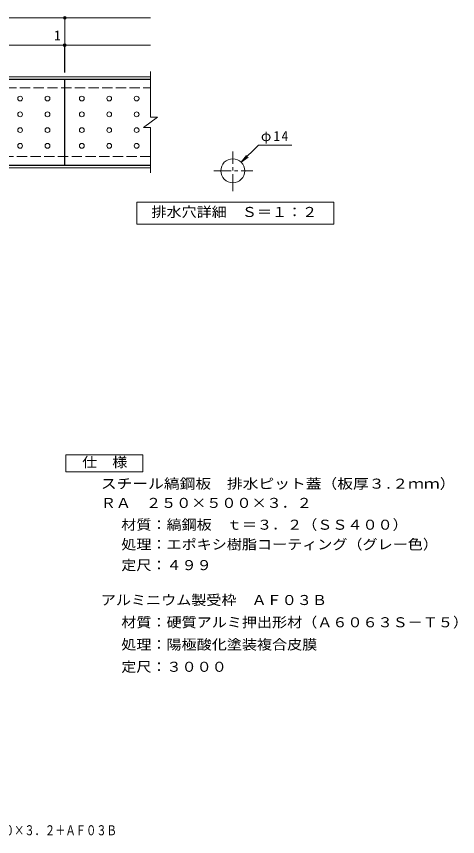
# Model space of a CAD drawing. Units: millimetres on the paper, enlarged 2 times, with parts at other scales. Extents: x -251 to 272, y -274 to 212.
# Drawn here: x 14.2 to 271.7, y -273.5 to 205.5 of the extents above; entities that cross this region are included whole.
import ezdxf
from ezdxf.enums import TextEntityAlignment as Align

# ---------------------------------------------------------------- set-up
doc = ezdxf.new("R2010")
doc.units = ezdxf.units.MM
doc.header["$LTSCALE"] = 2
doc.header["$PDMODE"] = 32
doc.header["$PDSIZE"] = 1.6
doc.linetypes.add('CHAIN1', pattern=[8, 5, -1, 1, -1])
doc.linetypes.add('DASHED3', pattern=[4, 3, -1])
for name, color, linetype, lineweight in [('C-0', 3, 'CHAIN1', 9), ('C-1', 2, 'Continuous', 9), ('C-2', 3, 'Continuous', 9), ('C-4', 7, 'Continuous', 9), ('C-5', 7, 'Continuous', 9), ('C-A', 3, 'Continuous', 9), ('F-5_F-5ﾚｲﾔ', 2, 'Continuous', 9)]:
    doc.layers.add(name, color=color, linetype=linetype, lineweight=lineweight)
doc.styles.add('ＭＳ ゴシック', font='')
doc.styles.get('ＭＳ ゴシック').set_extended_font_data('MS Gothic')

msp = doc.modelspace()

# ---------------------------------------------------------------- linework, layer by layer
at = {"layer": 'C-0'}
for p, q in [((140.464, 103.416), (140.464, 126.61)), ((129.454, 115.339), (152.104, 115.339))]:
    msp.add_line(p, q, dxfattribs=at)
at = {"layer": 'C-0', "linetype": 'Continuous'}
msp.add_circle((140.464, 115.339), 7, dxfattribs=at)
at = {"layer": 'C-1'}
for p, q in [((-207.735, 170.281), (92.465, 170.281)), ((-207.735, 168.881), (92.465, 168.881)), ((92.465, 118.481), (-207.735, 118.481)), ((92.465, 117.081), (-207.735, 117.081))]:
    msp.add_line(p, q, dxfattribs=at)
at = {"layer": 'C-1', "linetype": 'DASHED3'}
for p, q in [((-207.735, 163.681), (92.465, 163.681)), ((92.465, 123.681), (-207.735, 123.681))]:
    msp.add_line(p, q, dxfattribs=at)
at = {"layer": 'C-2'}
for p, q in [((92.465, 173.281), (92.465, 146.681)), ((42.465, 168.681), (42.465, 118.681)), ((42.465, 168.681), (92.465, 168.681)), ((88.465, 140.681), (96.465, 146.681)), ((92.465, 146.681), (96.465, 146.681)), ((88.465, 140.681), (92.465, 140.681)), ((92.465, 140.681), (92.465, 114.081)), ((42.465, 118.681), (92.465, 118.681))]:
    msp.add_line(p, q, dxfattribs=at)
msp.add_lwpolyline([(-57.535, 118.681), (-57.535, 168.681), (42.265, 168.681), (42.265, 118.681)], close=True, dxfattribs=at)
at = {"layer": 'C-4'}
for p, q in [((42.465, 172.681), (42.465, 205.281)), ((-57.535, 188.681), (42.265, 188.681)), ((42.265, 172.681), (42.265, 189.281)), ((42.265, 188.681), (92.465, 188.681))]:
    msp.add_line(p, q, dxfattribs=at)
msp.add_lwpolyline([(-207.735, 204.681), (-57.535, 204.681), (92.465, 204.681)], dxfattribs=at)
for p in [(42.465, 204.681), (42.265, 188.681), (42.465, 188.681)]:
    msp.add_point(p, dxfattribs=at)
at = {"layer": 'C-5'}
for p, q in [((145.413, 120.289), (155.401, 130.277)), ((155.401, 130.277), (175, 130.277)), ((145.413, 120.289), (148.457, 124.256)), ((145.413, 120.289), (149.38, 123.333))]:
    msp.add_line(p, q, dxfattribs=at)
msp.add_lwpolyline([(84.481, 84.081), (84.481, 97.081), (199.482, 97.081), (199.482, 84.081)], close=True, dxfattribs=at)
at = {"layer": 'C-A'}
for centre in [(16.365, 157.481), (32.365, 157.481), (52.365, 157.481), (68.365, 157.481), (84.365, 157.481), (16.365, 148.281), (32.365, 148.281), (52.365, 148.281), (68.365, 148.281), (84.365, 148.281), (16.365, 139.081), (32.365, 139.081), (52.365, 139.081), (68.365, 139.081), (84.365, 139.081), (16.365, 129.881), (32.365, 129.881), (52.365, 129.881), (68.365, 129.881), (84.365, 129.881)]:
    msp.add_circle(centre, 1.4, dxfattribs=at)
at = {"layer": 'F-5_F-5ﾚｲﾔ'}
for p, q in [((43.042, -50.514), (88.042, -50.514)), ((43.042, -60.514), (43.042, -50.514)), ((88.042, -50.514), (88.042, -60.514)), ((88.042, -60.514), (43.042, -60.514))]:
    msp.add_line(p, q, dxfattribs=at)

# ---------------------------------------------------------------- texts
at = {"layer": 'C-0', "color": 2, "insert": (156.914, 131.085), "char_height": 5.865, "attachment_point": 7, "style": 'ＭＳ ゴシック'}
msp.add_mtext('\\T1.19;φ14', dxfattribs=at)
at = {"layer": 'C-4', "color": 2, "style": 'ＭＳ ゴシック'}
msp.add_text('1', height=5.865, dxfattribs=at).set_placement((36.125, 189.681), align=Align.BOTTOM_LEFT)
at = {"layer": 'C-5', "color": 2, "style": 'ＭＳ ゴシック', "width": 1.1}
msp.add_text('排水穴詳細\u3000Ｓ＝１：２', height=5.865, dxfattribs=at).set_placement((92.982, 86.581), align=Align.BOTTOM_LEFT)
at = {"layer": 'F-5_F-5ﾚｲﾔ', "style": 'ＭＳ ゴシック'}
for s, width, p in [('仕\u3000様', 1.1, (52.543, -59.513)), ('スチール縞鋼板\u3000排水ピット蓋（板厚３.２ｍｍ）', 1.15, (63.461, -72.098)), ('ＲＡ\u3000２５０×５００×３．２', 1.1, (63.461, -83.339)), ('材質：縞鋼板\u3000ｔ＝３．２（ＳＳ４００）', 1.1, (75.403, -96.071)), ('処理：エポキシ樹脂コーティング（グレー色）', 1.1, (75.403, -107.56)), ('定尺：４９９', 1.1, (75.403, -119.67)), ('アルミニウム製受枠\u3000ＡＦ０３Ｂ', 1.1, (63.461, -140.05)), ('材質：硬質アルミ押出形材（Ａ６０６３Ｓ－Ｔ５）', 1.1, (75.403, -153.05)), ('処理：陽極酸化塗装複合皮膜', 1.1, (75.403, -166.05)), ('定尺：３０００', 1.1, (75.403, -179.05)), ('スチール縞鋼板\u3000排水ピット蓋（板厚３.２ｍｍ）\u3000ＲＡ\u3000２５０×５００×３．２＋ＡＦ０３Ｂ', 0.75, (-188.131, -274.519))]:
    msp.add_text(s, height=5.865, dxfattribs=dict(at, width=width)).set_placement(p, align=Align.BOTTOM_LEFT)

doc.saveas('drawing.dxf')
